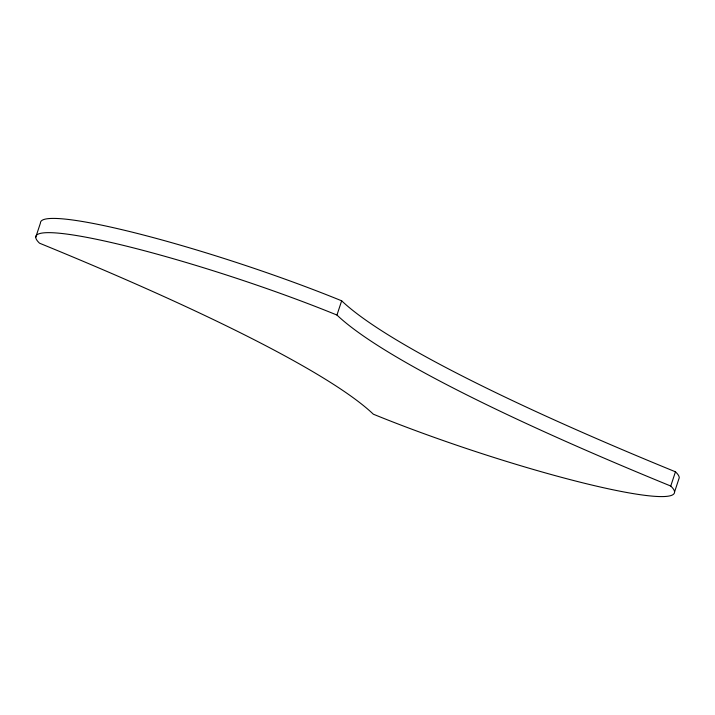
<?xml version="1.0" encoding="UTF-8"?>
<svg xmlns="http://www.w3.org/2000/svg" width="715" height="715" viewBox="0 0 715 715"><rect width="100%" height="100%" fill="white"/><g stroke="black" fill="none" stroke-linecap="round" stroke-linejoin="round"><path stroke-width="1.07" d="M35.75 237.219L40.46 222.982A204.427 23.139 18.3 0 1 142.482 234.761A204.427 23.139 18.3 0 1 341.663 300.809A817.701 92.566 18.3 0 0 675.461 471.802A204.427 23.139 18.3 0 1 679.25 477.781L674.54 492.018M675.461 471.802L670.75 486.039A817.701 92.566 18.3 0 1 336.953 315.047L341.663 300.809M336.953 315.047A204.427 23.139 18.3 0 0 121.487 244.923A204.427 23.139 18.3 0 0 39.54 243.198A817.701 92.566 18.3 0 1 373.337 414.191A204.427 23.139 18.3 0 0 588.803 484.314A204.427 23.139 18.3 0 0 670.75 486.039"/></g></svg>
